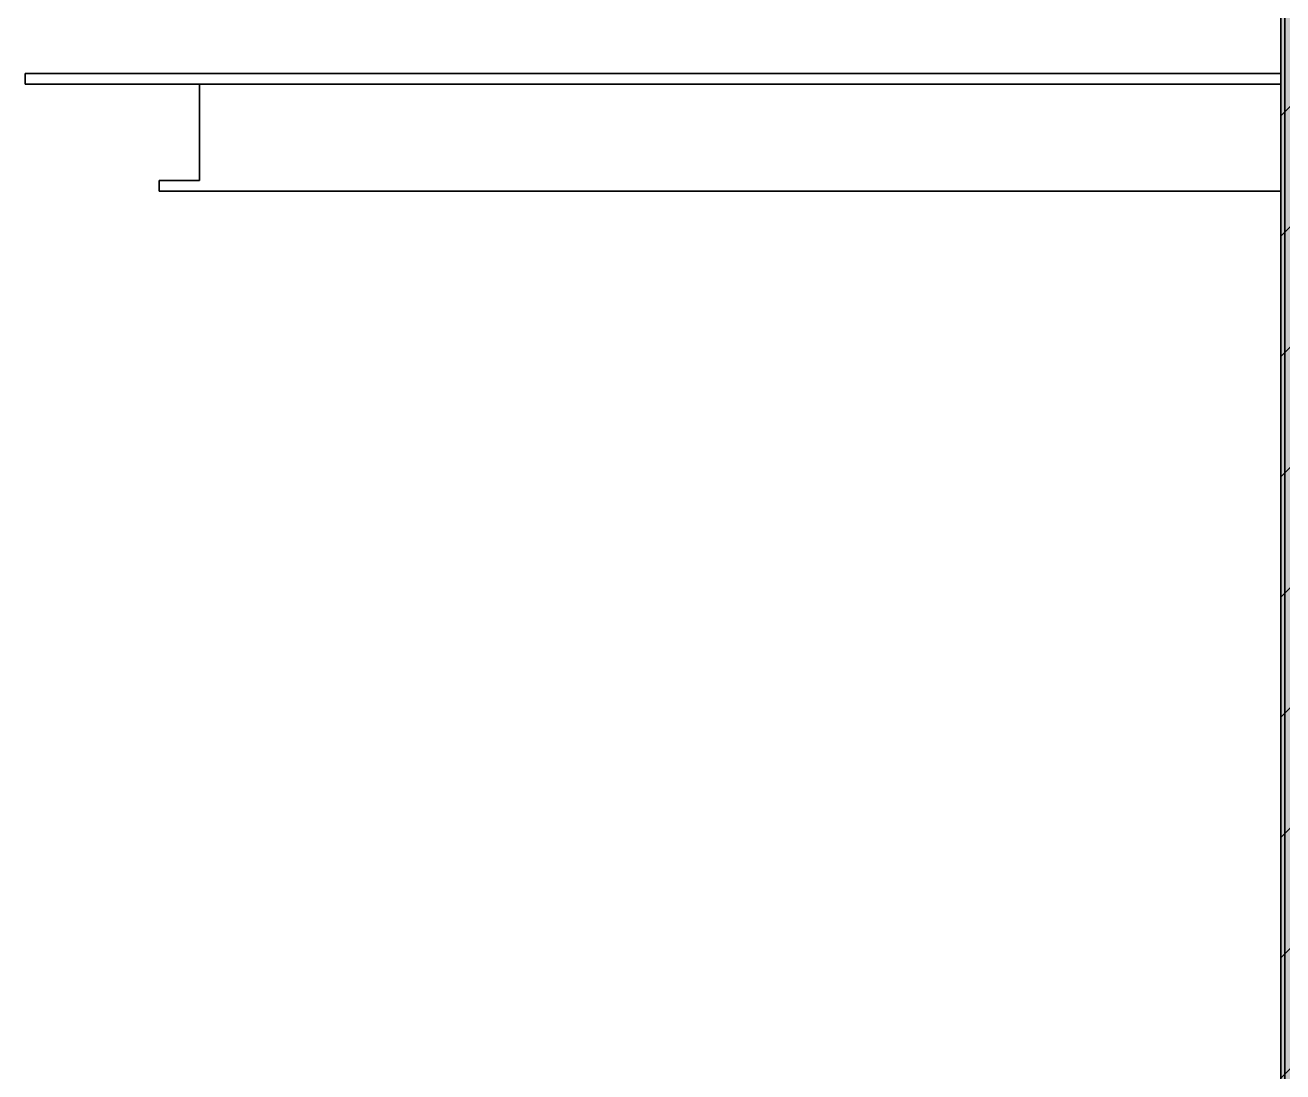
# Model space of a CAD drawing. Header units: millimetres. Extents: x -1379 to 1385823, y -4884429 to 548763.
# Drawn here: x 553084 to 555430, y -2340245 to -2338291 of the extents above; entities that cross this region are included whole.
import ezdxf

# ---------------------------------------------------------------- set-up
doc = ezdxf.new("R2010")
doc.units = ezdxf.units.MM
doc.layers.add('000 - CONCRETE_COL_HATCH_', color=7, linetype='Continuous')
doc.layers.add('000 - EXISTING_PRECAST_MAIN_COLOR_3', color=7, linetype='Continuous')
doc.layers.add('A-GLAZ-CURT', color=7, linetype='Continuous', lineweight=35)

# ---------------------------------------------------------------- blocks, each defined once
blk = doc.blocks.new('DPA_CP_Entrance Canopy - Entrance Canopy-5272757-IV01 - ELEVATION 2')
at = {"layer": 'A-GLAZ-CURT', "color": 7}
for p, q in [((-2315704.8, 106595), (-2318047.7, 106595)), ((-2318047.7, 106595), (-2318047.7, 106575)), ((-2318047.7, 106575), (-2318047.7, 106595)), ((-2318047.7, 106595), (-2315704.8, 106595)), ((-2318047.7, 106575), (-2315704.8, 106575)), ((-2315704.8, 106575), (-2318047.7, 106575)), ((-2315704.8, 106575), (-2317722.7, 106575)), ((-2317722.7, 106575), (-2317722.7, 106395)), ((-2317722.7, 106395), (-2317722.7, 106575)), ((-2317722.7, 106575), (-2315704.8, 106575)), ((-2317722.7, 106395), (-2317797.7, 106395)), ((-2317797.7, 106395), (-2317797.7, 106375)), ((-2317797.7, 106375), (-2317797.7, 106395)), ((-2317797.7, 106395), (-2317722.7, 106395)), ((-2317797.7, 106375), (-2315704.8, 106375)), ((-2315704.8, 106375), (-2317797.7, 106375))]:
    blk.add_line(p, q, dxfattribs=at)
blk = doc.blocks.new('DPA_CP_Entrance Canopy - Entrance Canopy-4067023-IV01 - ELEVATION 2')
at = {"layer": 'A-GLAZ-CURT', "color": 7}
for p, q in [((-2315704.8, 106595), (-2318047.7, 106595)), ((-2318047.7, 106595), (-2318047.7, 106575)), ((-2318047.7, 106575), (-2318047.7, 106595)), ((-2318047.7, 106595), (-2315704.8, 106595)), ((-2318047.7, 106575), (-2315704.8, 106575)), ((-2315704.8, 106575), (-2318047.7, 106575)), ((-2315704.8, 106575), (-2317722.7, 106575)), ((-2317722.7, 106575), (-2317722.7, 106395)), ((-2317722.7, 106395), (-2317722.7, 106575)), ((-2317722.7, 106575), (-2315704.8, 106575)), ((-2317722.7, 106395), (-2317797.7, 106395)), ((-2317797.7, 106395), (-2317797.7, 106375)), ((-2317797.7, 106375), (-2317797.7, 106395)), ((-2317797.7, 106395), (-2317722.7, 106395)), ((-2317797.7, 106375), (-2315704.8, 106375)), ((-2315704.8, 106375), (-2317797.7, 106375))]:
    blk.add_line(p, q, dxfattribs=at)
blk = doc.blocks.new('DPA_Curved type C_Left 1 - Curved Type C_Left-5848536-IV01 - ELEVATION 2')
at = {"layer": 'A-GLAZ-CURT', "color": 7}
for p, q in [((-2315657.4, 106775), (-2315704.8, 106775)), ((-2315704.8, 106775), (-2315652.8, 106775)), ((-2315704.8, 106775), (-2315704.8, 103675)), ((-2315647.7, 106775), (-2315697.7, 106775)), ((-2315697.7, 106775), (-2315657.4, 106775)), ((-2315652.8, 106775), (-2315697.7, 106775)), ((-2315697.7, 106775), (-2315647.7, 106775)), ((-2315697.7, 106775), (-2315697.7, 103675)), ((-2315497.7, 106775), (-2315647.7, 106775)), ((-2315647.7, 106775), (-2315497.7, 106775)), ((-2315647.7, 106775), (-2315647.7, 103675)), ((-2315647.7, 106775), (-2315647.7, 103675)), ((-2315647.7, 106775), (-2315647.7, 103675)), ((-2315647.7, 106775), (-2315647.7, 103675)), ((-2315497.7, 103675), (-2315497.7, 106775)), ((-2315497.7, 106775), (-2315497.7, 103675)), ((-2315652.8, 103675), (-2315704.8, 103675)), ((-2315704.8, 103675), (-2315657.4, 103675)), ((-2315647.7, 103675), (-2315697.7, 103675)), ((-2315697.7, 103675), (-2315652.8, 103675)), ((-2315657.4, 103675), (-2315697.7, 103675)), ((-2315697.7, 103675), (-2315647.7, 103675)), ((-2315497.7, 103675), (-2315647.7, 103675)), ((-2315647.7, 103675), (-2315497.7, 103675))]:
    blk.add_line(p, q, dxfattribs=at)
blk = doc.blocks.new('C-1-IV01_REV00_20260605-145254_ELEVATION_2_EX')
at = {"layer": 'A-GLAZ-CURT', "color": 7}
for name in ['DPA_Curved type C_Left 1 - Curved Type C_Left-5848536-IV01 - ELEVATION 2', 'DPA_CP_Entrance Canopy - Entrance Canopy-5272757-IV01 - ELEVATION 2', 'DPA_CP_Entrance Canopy - Entrance Canopy-4067023-IV01 - ELEVATION 2', 'DPA_CP_Entrance Canopy - Entrance Canopy-4067023-IV01 - ELEVATION 2', 'DPA_CP_Entrance Canopy - Entrance Canopy-4067023-IV01 - ELEVATION 2', 'DPA_CP_Entrance Canopy - Entrance Canopy-4067023-IV01 - ELEVATION 2', 'DPA_CP_Entrance Canopy - Entrance Canopy-4067023-IV01 - ELEVATION 2', 'DPA_CP_Entrance Canopy - Entrance Canopy-4067023-IV01 - ELEVATION 2', 'DPA_CP_Entrance Canopy - Entrance Canopy-4067023-IV01 - ELEVATION 2']:
    blk.add_blockref(name, (2299332.7, -1), dxfattribs=at)
blk = doc.blocks.new('C-1-IV01_REV00-1_20260614-180613_ELEVATION_2_PRECAST')
at = {"layer": '000 - CONCRETE_COL_HATCH_'}
h = blk.add_hatch(dxfattribs=at)
h.set_pattern_fill('ANSI31')
h.set_pattern_definition([(45, (0, 0), (-112.2532, 112.2532), [])])
h.paths.add_polyline_path([(-782.9, 109824), (-13027, 109824), (-13027, 106774), (-14627, 106774), (-14627, 109824), (-16372.1, 109824), (-16372.1, 103674), (-782.9, 103674)])
h = blk.add_hatch(dxfattribs=at)
h.set_pattern_fill('AR-CONC', scale=0.05)
h.set_pattern_definition([(50, (0, 0), (455.4617, -39.8477), [47.625, -523.875]), (355, (0, 0), (-88.1086, 477.6421), [38.1, -419.1015]), (100.45144, (37.96, -3.3), (367.3531, 437.7944), [40.475, -445.2256]), (46.1842, (5e-15, 127), (677.6976, -105.1058), [71.4375, -785.8125]), (96.63556, (56.5, 118.24), (593.5103, 618.5653), [60.7126, -667.839]), (351.18415, (5e-15, 127), (593.5103, 618.5653), [57.15, -628.6493]), (21, (63.5, 95.25), (379.036, -255.663), [47.625, -523.875]), (326, (63.5, 95.25), (154.505, 460.47), [38.1, -419.1]), (71.45144, (95.1, 73.94), (533.541, 204.807), [40.475, -445.2248]), (37.5, (0, 0), (7.7215, 211.3876), [0, -414.02, 0, -425.45, 0, -420.6875]), (7.5, (0, 0), (167.04916, 250.45144), [0, -242.57, 0, -404.495, 0, -160.3375]), (327.5, (-141.6, 5e-15), (338.9765, -14.32186), [0, -158.75, 0, -495.3, 0, -657.225]), (317.5, (-205.1, 8e-15), (370.32295, 63.5662), [0, -206.375, 0, -328.93, 0, -466.725])])
h.paths.add_polyline_path([(-782.9, 109824), (-13027, 109824), (-13027, 106774), (-14627, 106774), (-14627, 109824), (-16372.1, 109824), (-16372.1, 103674), (-782.9, 103674)])
at = {"layer": '000 - EXISTING_PRECAST_MAIN_COLOR_3', "color": 7}
blk.add_lwpolyline([(-782.9, 109824), (-13027, 109824), (-13027, 106774), (-14627, 106774), (-14627, 109824), (-16372.1, 109824), (-16372.1, 103674), (-782.9, 103674)], close=True, dxfattribs=at)

msp = doc.modelspace()

# ---------------------------------------------------------------- block references
at = {"color": 7}
for name in ['C-1-IV01_REV00_20260605-145254_ELEVATION_2_EX', 'C-1-IV01_REV00-1_20260614-180613_ELEVATION_2_PRECAST']:
    msp.add_blockref(name, (571798.8, -2444975.4), dxfattribs=at)

doc.saveas('drawing.dxf')
